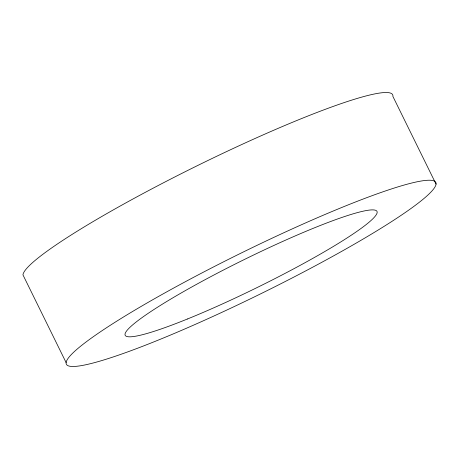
<?xml version="1.0" encoding="UTF-8"?>
<svg xmlns="http://www.w3.org/2000/svg" width="459" height="459" viewBox="0 0 459 459"><rect width="100%" height="100%" fill="white"/><g stroke="black" fill="none" stroke-linecap="round" stroke-linejoin="round"><path stroke-width="0.69" d="M436.05 184.128A205.879 22.594 -26.2 0 0 161.333 294.873A205.879 22.594 -26.2 0 0 155.853 341.071A205.879 22.594 -26.2 0 0 436.05 184.128L392.893 96.413A205.879 22.594 -26.2 0 0 211.083 158.969A205.879 22.594 -26.2 0 0 22.95 274.872L66.107 362.587M187.45 318.994A140.311 15.399 -26.2 0 0 377.16 212.333A140.311 15.399 -26.2 0 0 188.632 288.74A140.311 15.399 -26.2 0 0 187.45 318.994"/></g></svg>
